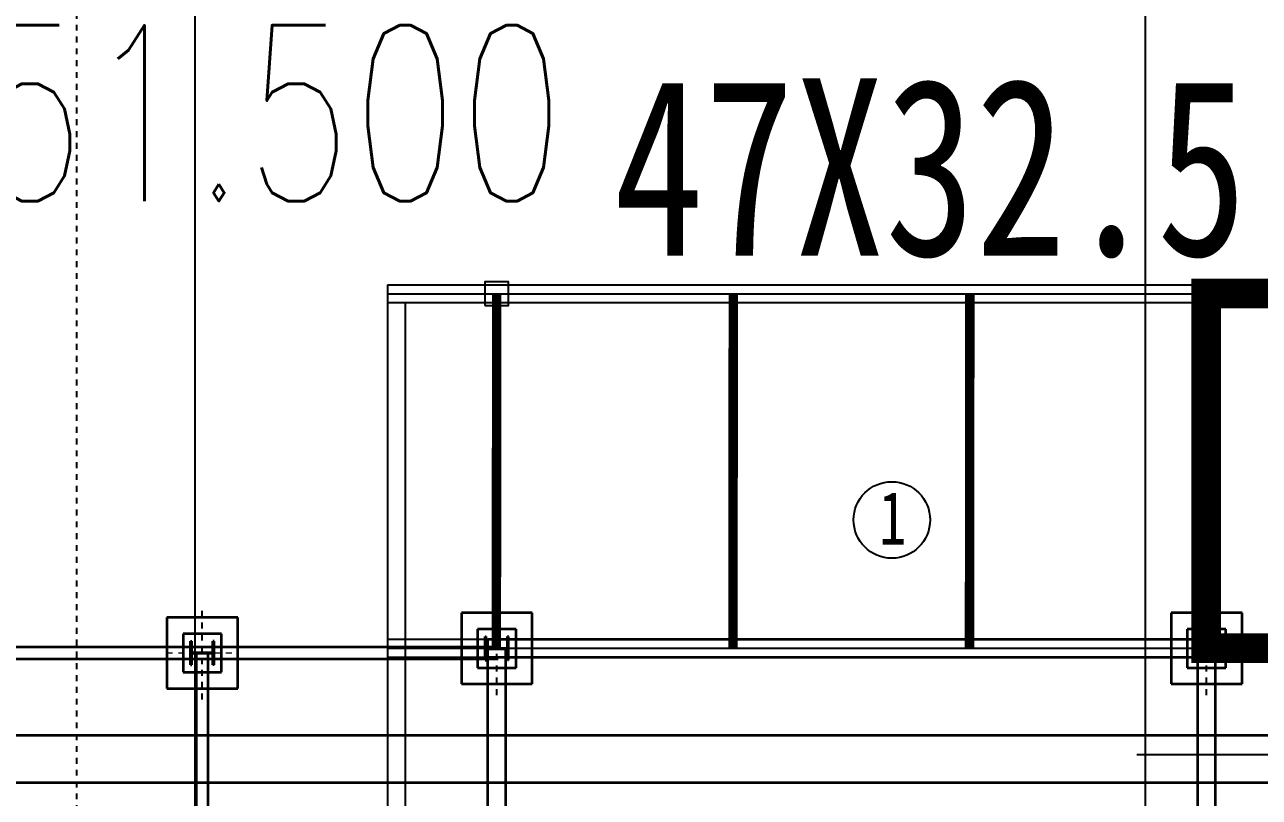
# Model space of a CAD drawing. Header units: metres. Extents: x -170 to 1091, y -90 to 504.
# Drawn here: x 62.72 to 83.59, y 106.13 to 119.2 of the extents above; entities that cross this region are included whole.
import ezdxf

# ---------------------------------------------------------------- set-up
doc = ezdxf.new("R2010")
doc.units = ezdxf.units.M
for name, pattern in [('CENTER', [50.8, 31.75, -6.35, 6.35, -6.35]), ('DOTE', [2.42, 2, -0.2, 0.02, -0.2]), ('点画线', [18, 12, -2, 2, -2])]:
    doc.linetypes.add(name, pattern=pattern)
for name, color, linetype in [('DOTE', 1, 'DOTE'), ('PUB_TEXT', 7, 'CONTINUOUS'), ('road', 2, 'CONTINUOUS'), ('中心线层', 1, 'CENTER'), ('已建', 8, 'CONTINUOUS')]:
    doc.layers.add(name, color=color, linetype=linetype)
doc.layers.add('EB0', color=7, linetype='CONTINUOUS', lineweight=35)
doc.styles.add('_TCH_DIM', font='SIMPLEX', dxfattribs={"bigfont": 'GBCBIG'})

# ---------------------------------------------------------------- blocks, each defined once
blk = doc.blocks.new('*X267')
at = {"layer": 'EB0', "color": 2}
for p, q in [((600, 594), (-600, 594)), ((-600, 594), (-600, -606)), ((600, -606), (600, 594)), ((325, 318), (-325, 318)), ((-325, 318), (-325, -332)), ((325, -332), (325, 318)), ((-200, 194), (-179, 194)), ((-200, -206), (-200, 194)), ((-179, 20), (-179, 194)), ((-159, 0), (159, 0)), ((200, 194), (179, 194)), ((179, 20), (179, 194)), ((200, -206), (200, 194)), ((-200, -206), (-179, -206)), ((-179, -206), (-179, -33)), ((-159, -13), (159, -13)), ((179, -206), (179, -33)), ((200, -206), (179, -206)), ((-325, -332), (325, -332)), ((-600, -606), (600, -606))]:
    blk.add_line(p, q, dxfattribs=at)
for centre, start, end in [((-159, 20), 180, 270), ((159, 20), 270, 360), ((-159, -33), 90, 180), ((159, -33), 0, 90)]:
    blk.add_arc(centre, 20, start, end, dxfattribs=at)
at = {"layer": '中心线层'}
blk.add_line((0, -795), (0, 773), dxfattribs=at)
at = {"layer": '中心线层', "linetype": '点画线', "lineweight": 18}
blk.add_line((-603, -6), (603, -6), dxfattribs=at)
blk = doc.blocks.new('*X268')
at = {"layer": 'EB0', "color": 2}
for p, q in [((600, 594), (-600, 594)), ((-600, 594), (-600, -606)), ((600, -606), (600, 594)), ((325, 318), (-325, 318)), ((-325, 318), (-325, -332)), ((325, -332), (325, 318)), ((-200, 194), (-179, 194)), ((-200, -206), (-200, 194)), ((-179, 20), (-179, 194)), ((-159, 0), (159, 0)), ((200, 194), (179, 194)), ((179, 20), (179, 194)), ((200, -206), (200, 194)), ((-200, -206), (-179, -206)), ((-179, -206), (-179, -33)), ((-159, -13), (159, -13)), ((179, -206), (179, -33)), ((200, -206), (179, -206)), ((-325, -332), (325, -332)), ((-600, -606), (600, -606))]:
    blk.add_line(p, q, dxfattribs=at)
for centre, start, end in [((-159, 20), 180, 270), ((159, 20), 270, 360), ((-159, -33), 90, 180), ((159, -33), 0, 90)]:
    blk.add_arc(centre, 20, start, end, dxfattribs=at)
at = {"layer": '中心线层'}
blk.add_line((0, -795), (0, 773), dxfattribs=at)
at = {"layer": '中心线层', "linetype": '点画线', "lineweight": 18}
blk.add_line((-603, -6), (603, -6), dxfattribs=at)
blk = doc.blocks.new('*X301')
at = {"layer": 'EB0', "color": 2}
for p, q in [((600, 594), (-600, 594)), ((-600, 594), (-600, -606)), ((600, -606), (600, 594)), ((325, 318), (-325, 318)), ((-325, 318), (-325, -332)), ((325, -332), (325, 318)), ((-200, 194), (-179, 194)), ((-200, -206), (-200, 194)), ((-179, 20), (-179, 194)), ((-159, 0), (159, 0)), ((200, 194), (179, 194)), ((179, 20), (179, 194)), ((200, -206), (200, 194)), ((-200, -206), (-179, -206)), ((-179, -206), (-179, -33)), ((-159, -13), (159, -13)), ((179, -206), (179, -33)), ((200, -206), (179, -206)), ((-325, -332), (325, -332)), ((-600, -606), (600, -606))]:
    blk.add_line(p, q, dxfattribs=at)
for centre, start, end in [((-159, 20), 180, 270), ((159, 20), 270, 360), ((-159, -33), 90, 180), ((159, -33), 0, 90)]:
    blk.add_arc(centre, 20, start, end, dxfattribs=at)
at = {"layer": '中心线层'}
blk.add_line((0, -795), (0, 773), dxfattribs=at)
at = {"layer": '中心线层', "linetype": '点画线', "lineweight": 18}
blk.add_line((-603, -6), (603, -6), dxfattribs=at)

msp = doc.modelspace()

# ---------------------------------------------------------------- linework, layer by layer
at = {"linetype": 'Continuous'}
msp.add_line((81.665, 77.126, 0), (81.665, 124.5), dxfattribs=at)
at = {"linetype": 'Continuous', "const_width": 0.5, "elevation": 0}
msp.add_lwpolyline([(82.694, 108.654), (114.702, 108.644), (114.643, 114.65), (82.694, 114.654)], close=True, dxfattribs=at)
at = {"layer": 'DOTE', "ltscale": 0.01}
for q in [(63.6, 143.5), (63.6, 119.283)]:
    msp.add_line((63.6, 26.5), q, dxfattribs=at)
at = {"layer": 'EB0', "lineweight": 25}
for p, q in [((68.85, 114.8, 0), (116.28, 114.8, 0)), ((68.85, 114.8, 0), (68.85, 81.9, 0)), ((68.85, 114.65, 0), (116.13, 114.65, 0)), ((68.85, 114.5, 0), (115.98, 114.5, 0)), ((69.15, 114.5, 0), (69.15, 82.2, 0)), ((116.13, 108.8, 0), (68.85, 108.8, 0)), ((116.13, 108.65, 0), (68.85, 108.65, 0)), ((116.13, 108.5, 0), (68.85, 108.5, 0))]:
    msp.add_line(p, q, dxfattribs=at)
at = {"layer": 'EB0', "color": 13}
for p, q in [((70.549, 104.9, 0), (70.549, 108.8, 0)), ((114.849, 108.8, 0), (70.549, 108.8, 0)), ((70.849, 105.05, 0), (70.849, 108.657, 0)), ((82.549, 105.05, 0), (82.549, 108.65, 0)), ((82.849, 105.05, 0), (82.849, 108.65, 0)), ((114.549, 108.5, 0), (70.549, 108.5, 0))]:
    msp.add_line(p, q, dxfattribs=at)
at = {"layer": 'EB0', "color": 5}
for p, q in [((55.332, 108.676), (70.719, 108.676)), ((65.619, 104.979), (65.619, 108.576)), ((65.819, 104.979), (65.819, 108.576)), ((55.332, 108.476), (70.719, 108.476))]:
    msp.add_line(p, q, dxfattribs=at)
at = {"layer": 'EB0'}
for p, q in [((112.669, 107.176), (58.3, 107.176)), ((112.669, 106.376), (58.3, 106.376))]:
    msp.add_line(p, q, dxfattribs=at)
at = {"layer": 'road', "linetype": 'Continuous'}
msp.add_line((65.6, 40), (65.6, 130), dxfattribs=at)
at = {"layer": '中心线层'}
msp.add_line((113.273, 106.85, 0), (81.348, 106.85, 0), dxfattribs=at)
at = {"layer": '已建', "color": 2, "linetype": 'Continuous', "elevation": 0}
for points in [[(70.497, 114.45), (70.897, 114.45), (70.897, 114.85), (70.497, 114.85)], [(82.497, 114.438), (82.897, 114.438), (82.897, 114.838), (82.497, 114.838)]]:
    msp.add_lwpolyline(points, close=True, dxfattribs=at)
at = {"layer": '已建', "color": 4, "linetype": 'Continuous', "const_width": 0.16, "elevation": 0}
for points in [[(70.697, 114.65), (70.691, 108.658)], [(74.697, 114.65), (74.691, 108.658)], [(78.697, 114.65), (78.691, 108.658)], [(82.697, 114.65), (82.691, 108.658)]]:
    msp.add_lwpolyline(points, dxfattribs=at)
at = {"layer": '已建', "color": 2, "linetype": 'Continuous'}
msp.add_circle((77.378, 110.824), 0.647, dxfattribs=at)

# ---------------------------------------------------------------- block references
at = {"layer": 'EB0', "xscale": 0.001, "yscale": 0.001, "zscale": 0.001, "rotation": 359.9999401246263}
for name, p in [('*X267', (70.699, 108.657, 0)), ('*X268', (82.699, 108.657, 0)), ('*X301', (65.719, 108.582))]:
    msp.add_blockref(name, p, dxfattribs=at)

# ---------------------------------------------------------------- texts
at = {"layer": 'PUB_TEXT', "linetype": 'Continuous', "style": '_TCH_DIM', "width": 0.705882}
msp.add_text('B=51.500', height=2.975, dxfattribs=at).set_placement((57.72, 116.217))
at = {"layer": 'PUB_TEXT', "linetype": 'Continuous', "width": 0.75}
for s, height, p in [('47X32.5', 3, (72.671, 115.295)), ('1', 0.9, (77.163, 110.408))]:
    msp.add_text(s, height=height, rotation=359.9999, dxfattribs=at).set_placement(p)

doc.saveas('drawing.dxf')
